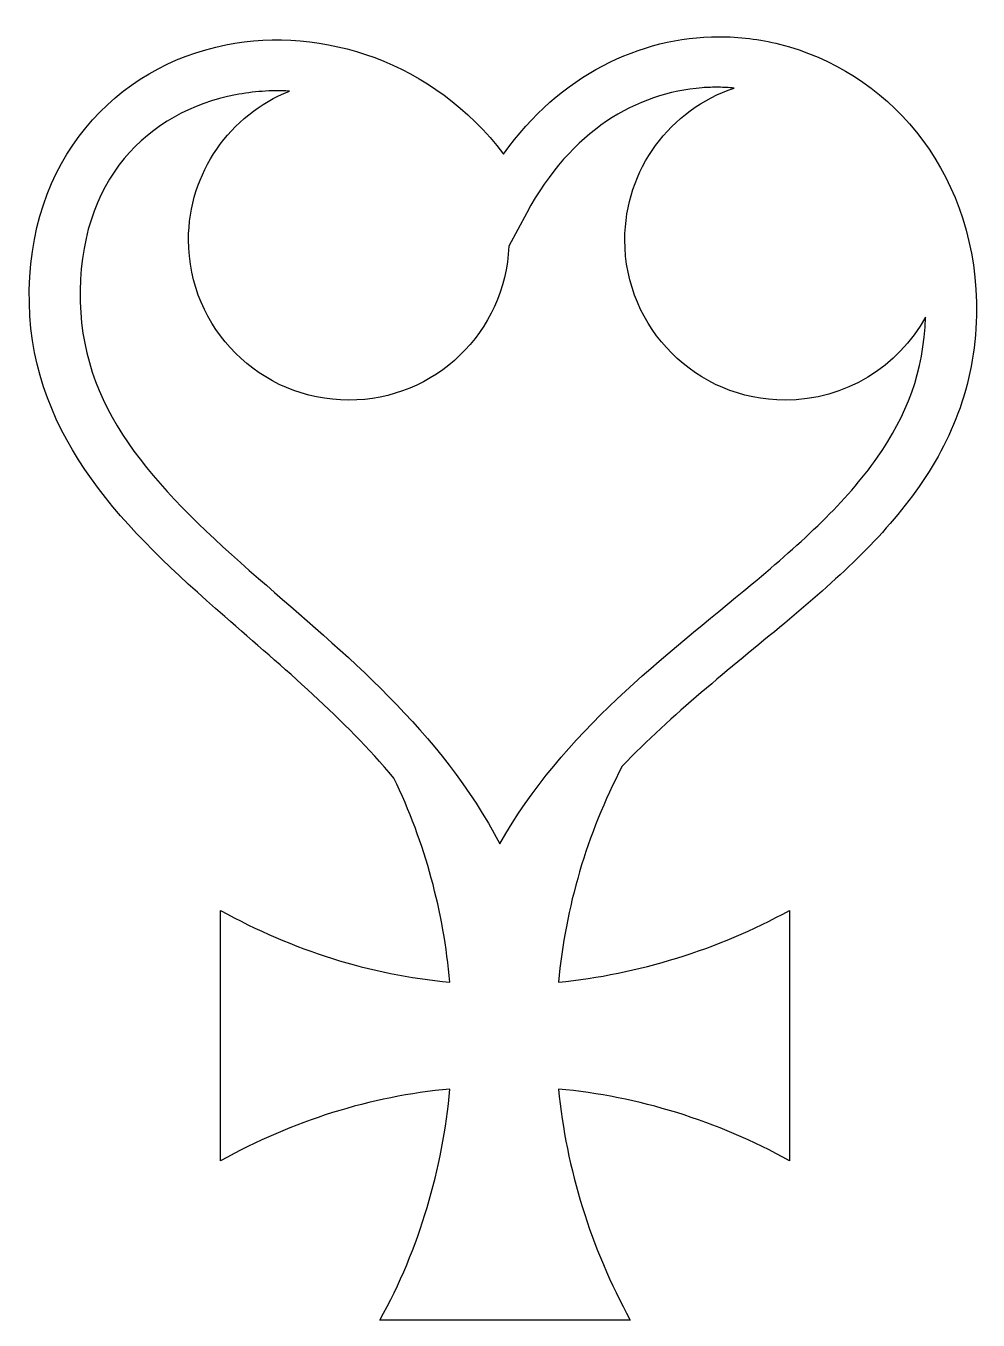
# Model space of a CAD drawing. Header units: centimetres. Extents: x -7.5 to 7.3, y -10.1 to 9.9.
import ezdxf

# ---------------------------------------------------------------- set-up
doc = ezdxf.new("R2010")
doc.units = ezdxf.units.CM
doc.header["$MEASUREMENT"] = 0
doc.layers.add('Layer 1', color=7, linetype='Continuous')

msp = doc.modelspace()

# ---------------------------------------------------------------- linework, layer by layer
at = {"layer": 'Layer 1'}
for points, knots in [([(3.24242, 9.76357), (2.02849, 9.75977), (0.78293, 9.17773), (-0.08666, 7.94782), (-0.08666, 7.94782), (-1.17468, 9.379), (-2.88606, 9.93153), (-4.3872, 9.63736), (-4.3872, 9.63736), (-6.06186, 9.30921), (-7.48233, 7.87364), (-7.42878, 5.63857), (-7.42878, 5.63857), (-7.37805, 3.51971), (-5.92562, 2.12121), (-4.40264, 0.78727), (-4.40264, 0.78727), (-3.49548, -0.0073), (-2.55315, -0.79458), (-1.7857, -1.71118), (-1.7857, -1.71118), (-1.29908, -2.71469), (-1.01757, -3.78787), (-0.91805, -4.87137), (-0.91805, -4.87137), (-2.15749, -4.7533), (-3.34895, -4.38062), (-4.46817, -3.76012), (-4.46817, -3.76012), (-4.46817, -3.76012), (-4.46817, -7.63544), (-4.46817, -7.63544), (-4.46817, -7.63544), (-3.34996, -7.01578), (-2.1507, -6.63859), (-0.91805, -6.52452), (-0.91805, -6.52452), (-1.03233, -7.75701), (-1.38249, -8.98359), (-2.00206, -10.10163), (-2.00206, -10.10163), (-2.00206, -10.10163), (1.87319, -10.10163), (1.87319, -10.10163), (1.87319, -10.10163), (1.25863, -8.97895), (0.88393, -7.76232), (0.76219, -6.52452), (0.76219, -6.52452), (1.99489, -6.63871), (3.2213, -7.01578), (4.3393, -7.63544), (4.3393, -7.63544), (4.3393, -7.63544), (4.33929, -3.76012), (4.33929, -3.76012), (4.33929, -3.76012), (3.22277, -4.37143), (1.99323, -4.74736), (0.76218, -4.87137), (0.76218, -4.87137), (0.86912, -3.70829), (1.19874, -2.58688), (1.74819, -1.52775), (1.74819, -1.52775), (2.51459, -0.72462), (3.40948, -0.02585), (4.26423, 0.68826), (4.26423, 0.68826), (5.04615, 1.34157), (5.79181, 2.00795), (6.34691, 2.80408), (6.34691, 2.80408), (6.90209, 3.60021), (7.25774, 4.53744), (7.23147, 5.65716), (7.23147, 5.65716), (7.18226, 7.75965), (5.81673, 9.24051), (4.18315, 9.64937), (4.18315, 9.64937), (3.8768, 9.72603), (3.56075, 9.76449), (3.24238, 9.76352), (3.24238, 9.76352), (3.24238, 9.76352), (3.24242, 9.76357), (3.24242, 9.76357)], [0, 0, 0, 0, 0.04347826, 0.04347826, 0.04347826, 0.04347826, 0.08695652, 0.08695652, 0.08695652, 0.08695652, 0.13043478, 0.13043478, 0.13043478, 0.13043478, 0.17391304, 0.17391304, 0.17391304, 0.17391304, 0.2173913, 0.2173913, 0.2173913, 0.2173913, 0.26086957, 0.26086957, 0.26086957, 0.26086957, 0.30434783, 0.30434783, 0.30434783, 0.30434783, 0.34782609, 0.34782609, 0.34782609, 0.34782609, 0.39130435, 0.39130435, 0.39130435, 0.39130435, 0.43478261, 0.43478261, 0.43478261, 0.43478261, 0.47826087, 0.47826087, 0.47826087, 0.47826087, 0.52173913, 0.52173913, 0.52173913, 0.52173913, 0.56521739, 0.56521739, 0.56521739, 0.56521739, 0.60869565, 0.60869565, 0.60869565, 0.60869565, 0.65217391, 0.65217391, 0.65217391, 0.65217391, 0.69565217, 0.69565217, 0.69565217, 0.69565217, 0.73913043, 0.73913043, 0.73913043, 0.73913043, 0.7826087, 0.7826087, 0.7826087, 0.7826087, 0.82608696, 0.82608696, 0.82608696, 0.82608696, 0.86956522, 0.86956522, 0.86956522, 0.86956522, 0.91304348, 0.91304348, 0.91304348, 0.91304348, 1, 1, 1, 1]), ([(3.24166, 8.98136), (3.32153, 8.98069), (3.40118, 8.9766), (3.48058, 8.96985), (3.48058, 8.96985), (2.49752, 8.64031), (1.78889, 7.7124), (1.78889, 6.6184), (1.78889, 6.6184), (1.78889, 5.24866), (2.8993, 4.13825), (4.26904, 4.13825), (4.26904, 4.13825), (5.20567, 4.13825), (6.02087, 4.65763), (6.4428, 5.42395), (6.4428, 5.42395), (6.42058, 4.57722), (6.14606, 3.89367), (5.70064, 3.25483), (5.70064, 3.25483), (5.21807, 2.56285), (4.52656, 1.93426), (3.7591, 1.29305), (3.7591, 1.29305), (2.41576, 0.17071), (0.83209, -0.99047), (-0.1465, -2.72994), (-0.1465, -2.72994), (-1.0548, -0.98326), (-2.56956, 0.22941), (-3.88343, 1.38017), (-3.88343, 1.38017), (-5.38731, 2.69737), (-6.59863, 3.89001), (-6.64092, 5.65744), (-6.64092, 5.65744), (-6.68663, 7.56567), (-5.58605, 8.59941), (-4.23566, 8.86402), (-4.23566, 8.86402), (-3.96536, 8.91698), (-3.68558, 8.93625), (-3.40381, 8.92179), (-3.40381, 8.92179), (-4.31822, 8.55645), (-4.96445, 7.66316), (-4.96445, 6.61841), (-4.96445, 6.61841), (-4.96445, 5.24867), (-3.85404, 4.13826), (-2.4843, 4.13826), (-2.4843, 4.13826), (-1.14707, 4.13826), (-0.05753, 5.19668), (-0.00659, 6.52147), (-0.00659, 6.52147), (-0.00659, 6.52147), (0.27096, 7.03718), (0.27096, 7.03718), (0.27096, 7.03718), (0.95671, 8.31131), (1.97186, 8.89744), (2.98785, 8.97305), (2.98785, 8.97305), (3.07248, 8.97929), (3.15715, 8.98203), (3.2417, 8.98131), (3.2417, 8.98131), (3.2417, 8.98131), (3.24166, 8.98136), (3.24166, 8.98136)], [0, 0, 0, 0, 0.05263158, 0.05263158, 0.05263158, 0.05263158, 0.10526316, 0.10526316, 0.10526316, 0.10526316, 0.15789474, 0.15789474, 0.15789474, 0.15789474, 0.21052632, 0.21052632, 0.21052632, 0.21052632, 0.26315789, 0.26315789, 0.26315789, 0.26315789, 0.31578947, 0.31578947, 0.31578947, 0.31578947, 0.36842105, 0.36842105, 0.36842105, 0.36842105, 0.42105263, 0.42105263, 0.42105263, 0.42105263, 0.47368421, 0.47368421, 0.47368421, 0.47368421, 0.52631579, 0.52631579, 0.52631579, 0.52631579, 0.57894737, 0.57894737, 0.57894737, 0.57894737, 0.63157895, 0.63157895, 0.63157895, 0.63157895, 0.68421053, 0.68421053, 0.68421053, 0.68421053, 0.73684211, 0.73684211, 0.73684211, 0.73684211, 0.78947368, 0.78947368, 0.78947368, 0.78947368, 0.84210526, 0.84210526, 0.84210526, 0.84210526, 0.89473684, 0.89473684, 0.89473684, 0.89473684, 1, 1, 1, 1])]:
    msp.add_open_spline(points, degree=3, knots=knots, dxfattribs=at)

doc.saveas('drawing.dxf')
